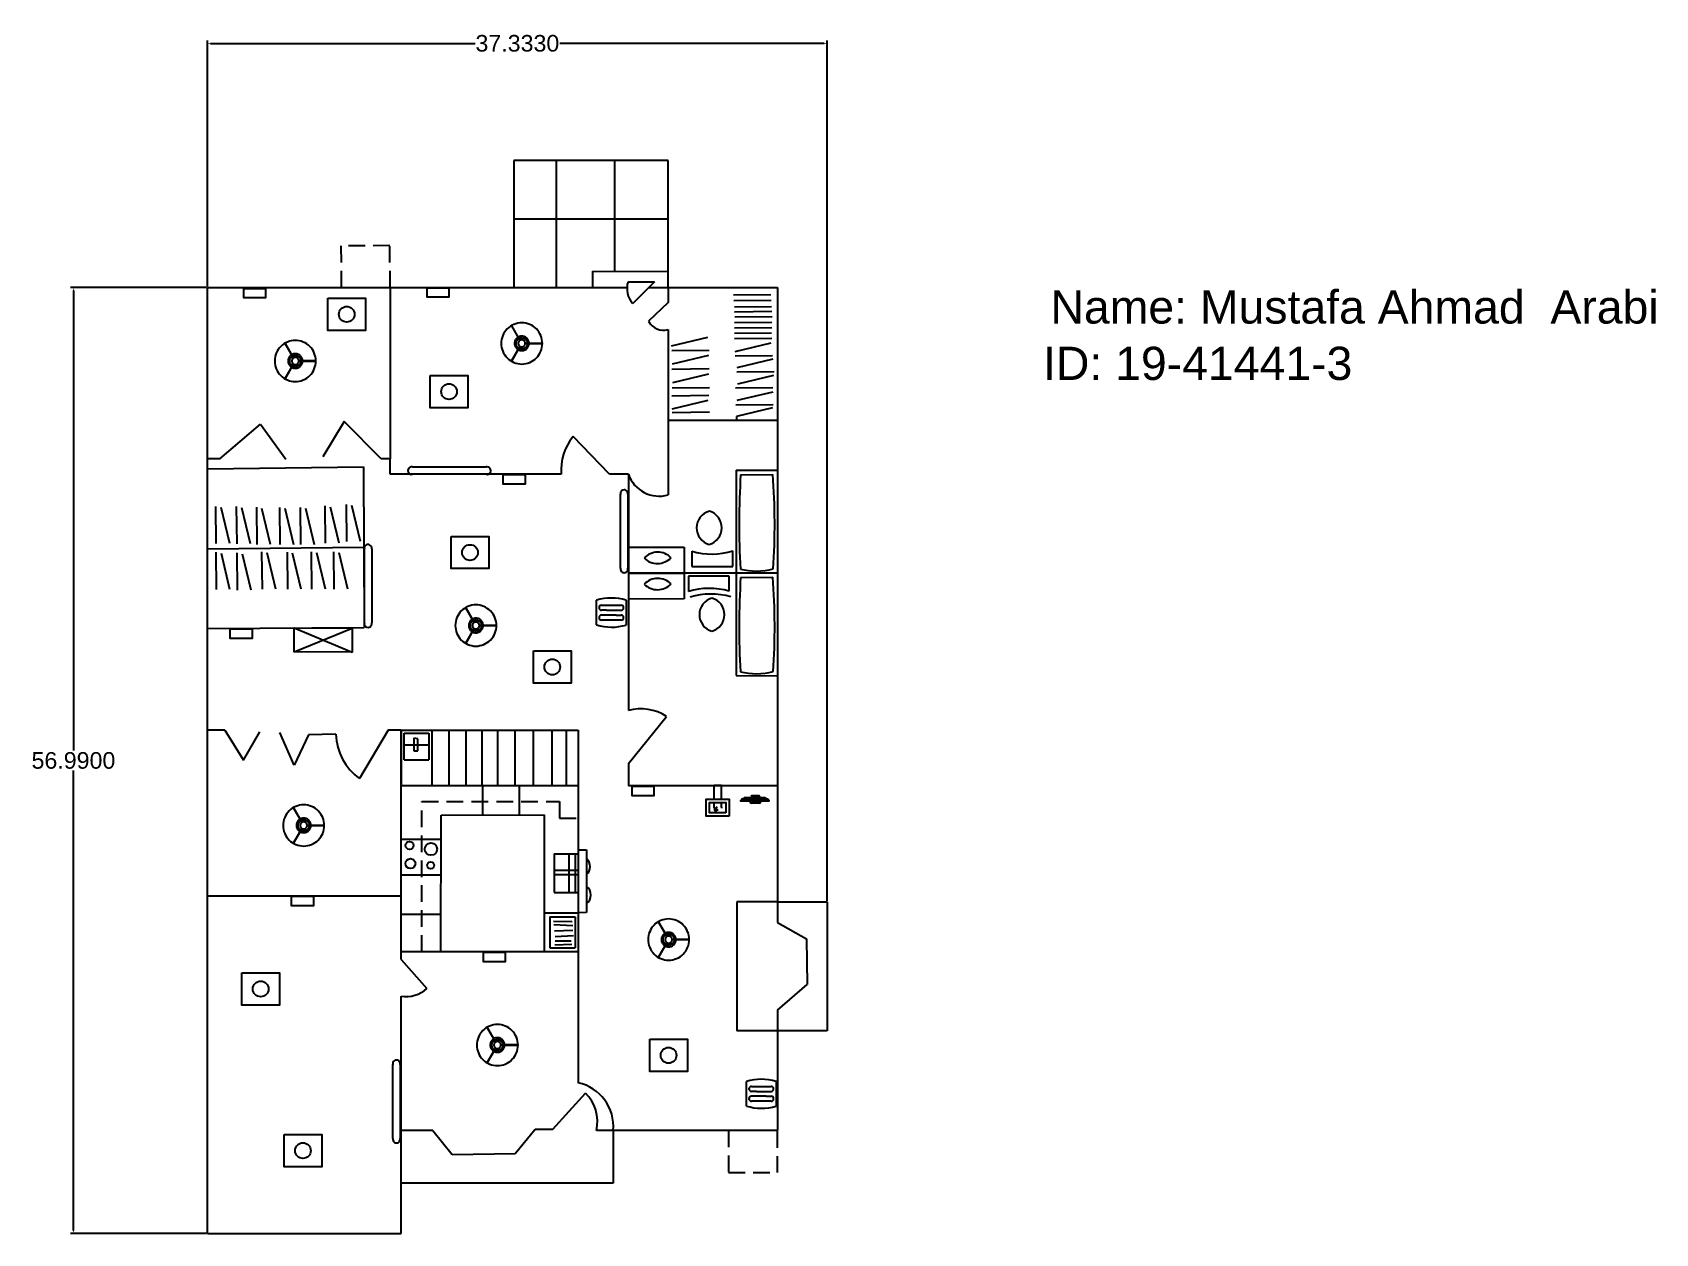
# Model space of a CAD drawing. Header units: inches. Extents: x 31 to 128.8, y -11.6 to 60.8.
import ezdxf

# ---------------------------------------------------------------- set-up
doc = ezdxf.new("R2010")
doc.units = ezdxf.units.IN
doc.header["$MEASUREMENT"] = 0
doc.linetypes.add('DASHEDX2', pattern=[1.5, 1, -0.5])
doc.styles.get("Standard").update_dxf_attribs({"font": 'arial.ttf'})
doc.dimstyles.get("Standard").update_dxf_attribs({"dimtxt": 1, "dimasz": 0.18, "dimexe": 0.18, "dimexo": 0.0625, "dimgap": 0.09, "dimtad": 0, "dimtih": 1, "dimtoh": 1, "dimdec": 4, "dimzin": 0, "dimdsep": 46, "dimtxsty": 'Standard', "dimcen": 0.09, "dimadec": 0, "dimazin": 0, "dimtfac": 1, "dimtdec": 4, "dimtofl": 0, "dimtmove": 0, "dimatfit": 3, "dimfxl": 1, "dimtolj": 1, "dimtzin": 0, "dimarcsym": 0})

# ---------------------------------------------------------------- blocks, each defined once
blk = doc.blocks.new('*D4')
at = {"color": 0, "linetype": 'Continuous', "lineweight": -2, "transparency": 16777216}
for p, q in [((41.46, 45.408), (33.262, 45.408)), ((33.442, 45.228), (33.442, 17.513)), ((33.442, -11.402), (33.442, 16.312)), ((41.46, -11.582), (33.262, -11.582))]:
    blk.add_line(p, q, dxfattribs=at)
at = {"color": 0, "linetype": 'Continuous', "transparency": 16777216}
for points in [[(33.412, 45.228), (33.472, 45.228), (33.442, 45.408)], [(33.412, -11.402), (33.472, -11.402), (33.442, -11.582)]]:
    blk.add_solid(points, dxfattribs=at)
at = {"layer": 'Defpoints', "color": 0, "linetype": 'Continuous', "transparency": 16777216}
for p in [(41.522, 45.408), (33.442, -11.582), (41.522, -11.582)]:
    blk.add_point(p, dxfattribs=at)
at = {"color": 0, "linetype": 'Continuous', "transparency": 16777216, "insert": (33.442, 16.913), "char_height": 1, "attachment_point": 5}
blk.add_mtext('\\A1;56.9900', dxfattribs=at)
blk = doc.blocks.new('*D5')
at = {"color": 0, "linetype": 'Continuous', "lineweight": -2, "transparency": 16777216}
for p, q in [((41.522, 45.47), (41.522, 60.297)), ((41.702, 60.117), (57.637, 60.117)), ((78.675, 60.117), (62.741, 60.117)), ((78.855, 8.461), (78.855, 60.297))]:
    blk.add_line(p, q, dxfattribs=at)
at = {"color": 0, "linetype": 'Continuous', "transparency": 16777216}
for points in [[(41.702, 60.147), (41.702, 60.087), (41.522, 60.117)], [(78.675, 60.147), (78.675, 60.087), (78.855, 60.117)]]:
    blk.add_solid(points, dxfattribs=at)
at = {"layer": 'Defpoints', "color": 0, "linetype": 'Continuous', "transparency": 16777216}
for p in [(78.855, 60.117), (41.522, 45.408), (78.855, 8.398)]:
    blk.add_point(p, dxfattribs=at)
at = {"color": 0, "linetype": 'Continuous', "transparency": 16777216, "insert": (60.189, 60.117), "char_height": 1, "attachment_point": 5}
blk.add_mtext('\\A1;37.3330', dxfattribs=at)
blk = doc.blocks.new('FRISBI_PL')
for points in [[(-29.6, -2.9), (-29.1, -5.8), (-28.4, -8.6), (-27.4, -11.4), (-26.2, -14), (-24.7, -16.5), (-23, -18.8), (-21, -21), (-18.8, -23), (-16.5, -24.7), (-14, -26.2), (-11.4, -27.4), (-8.6, -28.4), (-5.8, -29.1), (-2.9, -29.6), (0, -29.7), (2.9, -29.6), (5.8, -29.1), (8.6, -28.4), (11.4, -27.4), (14, -26.2), (16.5, -24.7), (18.8, -23), (21, -21), (23, -18.8), (24.7, -16.5), (26.2, -14), (27.4, -11.4), (28.4, -8.6), (29.1, -5.8), (29.6, -2.9), (29.7, 0), (29.6, 2.9), (29.1, 5.8), (28.4, 8.6), (27.4, 11.4), (26.2, 14), (24.7, 16.5), (23, 18.8), (21, 21), (18.8, 23), (16.5, 24.7), (14, 26.2), (11.4, 27.4), (8.6, 28.4), (5.8, 29.1), (2.9, 29.6), (0, 29.7), (-2.9, 29.6), (-5.8, 29.1), (-8.6, 28.4), (-11.4, 27.4), (-14, 26.2), (-16.5, 24.7), (-18.8, 23), (-21, 21), (-23, 18.8), (-24.7, 16.5), (-26.2, 14), (-27.4, 11.4), (-28.4, 8.6), (-29.1, 5.8), (-29.6, 2.9), (-29.7, 0)], [(-5, 0), (-5, -0.6), (-4.9, -1.1), (-4.7, -1.7), (-4.5, -2.2), (-4.2, -2.7), (-3.9, -3.1), (-3.5, -3.5), (-3.1, -3.9), (-2.7, -4.2), (-2.2, -4.5), (-1.7, -4.7), (-1.1, -4.9), (-0.6, -5), (0, -5), (0.6, -5), (1.1, -4.9), (1.7, -4.7), (2.2, -4.5), (2.7, -4.2), (3.1, -3.9), (3.5, -3.5), (3.9, -3.1), (4.2, -2.7), (4.5, -2.2), (4.7, -1.7), (4.9, -1.1), (5, -0.6), (5, 0), (5, 0.6), (4.9, 1.1), (4.7, 1.7), (4.5, 2.2), (4.2, 2.7), (3.9, 3.1), (3.5, 3.5), (3.1, 3.9), (2.7, 4.2), (2.2, 4.5), (1.7, 4.7), (1.1, 4.9), (0.6, 5), (0, 5), (-0.6, 5), (-1.1, 4.9), (-1.7, 4.7), (-2.2, 4.5), (-2.7, 4.2), (-3.1, 3.9), (-3.5, 3.5), (-3.9, 3.1), (-4.2, 2.7), (-4.5, 2.2), (-4.7, 1.7), (-4.9, 1.1), (-5, 0.6)]]:
    blk.add_lwpolyline(points, close=True)
for points in [[(-2.4, 4.4), (-14.6, 25.4), (-14.6, 25.4), (-14.6, 25.4), (-14.6, 25.4), (-14.6, 25.4), (-14.6, 25.5), (-14.6, 25.5), (-14.7, 25.4), (-14.7, 25.4), (-14.7, 25.4), (-14.7, 25.4), (-14.7, 25.4), (-14.7, 25.4), (-14.7, 25.4), (-14.7, 25.4), (-14.7, 25.4), (-14.7, 25.3), (-14.7, 25.3), (-14.7, 25.3), (-2.6, 4.3)], [(-5.3, 9), (-5.6, 8.8), (-6.6, 8.1), (-7.4, 7.3), (-8.2, 6.5), (-8.9, 5.5), (-9.4, 4.5), (-9.9, 3.4), (-10.2, 2.3), (-10.4, 1.1)], [(-10.4, 1.1), (-10.4, -0.1), (-10.4, -1.2), (-10.2, -2.4), (-9.8, -3.5), (-9.4, -4.6), (-8.8, -5.6), (-8.1, -6.6), (-7.3, -7.4), (-6.5, -8.2), (-5.5, -8.9), (-5.3, -9)], [(-8, 0), (-8, 0.8), (-7.8, 1.6), (-7.7, 2.3), (-7.4, 3.1), (-7.1, 3.8), (-6.6, 4.4), (-6.2, 5.1), (-5.7, 5.7), (-5.1, 6.2), (-4.4, 6.6), (-4.1, 6.9)], [(-4.1, -6.9), (-4.4, -6.6), (-5.1, -6.2), (-5.7, -5.7), (-6.2, -5.1), (-6.6, -4.4), (-7.1, -3.8), (-7.4, -3.1), (-7.7, -2.3), (-7.8, -1.6), (-8, -0.8), (-8, 0)], [(10.4, 0.1), (10.4, 1.2), (10.2, 2.4), (9.8, 3.5), (9.4, 4.6), (8.8, 5.6), (8.1, 6.6), (7.3, 7.4), (6.5, 8.2), (5.5, 8.9), (4.5, 9.4), (3.4, 9.9), (2.3, 10.2), (1.1, 10.4), (-0.1, 10.4), (-1.2, 10.4), (-2.4, 10.2), (-3.5, 9.8), (-4.6, 9.4), (-5.1, 9.1)], [(-3.9, 7), (-3.8, 7.1), (-3.1, 7.4), (-2.3, 7.7), (-1.6, 7.8), (-0.8, 8), (0, 8), (0.8, 8), (1.6, 7.8), (2.3, 7.7), (3.1, 7.4), (3.8, 7.1), (4.4, 6.6), (5.1, 6.2), (5.7, 5.7), (6.2, 5.1), (6.6, 4.4), (7.1, 3.8), (7.4, 3.1), (7.7, 2.3), (7.8, 1.6), (8, 0.8), (8, 0.1)], [(5, -0.1), (29.3, -0.1), (29.3, -0.1), (29.3, -0.1), (29.3, -0.1), (29.3, -0.1), (29.4, -0.1), (29.4, -0.1), (29.4, 0), (29.4, 0), (29.4, 0), (29.4, 0), (29.4, 0), (29.4, 0.1), (29.4, 0.1), (29.3, 0.1), (29.3, 0.1), (29.3, 0.1), (29.3, 0.1), (29.3, 0.1), (5, 0.1)], [(-2.6, -4.3), (-14.7, -25.3), (-14.7, -25.3), (-14.7, -25.3), (-14.7, -25.4), (-14.7, -25.4), (-14.7, -25.4), (-14.7, -25.4), (-14.7, -25.4), (-14.7, -25.4), (-14.7, -25.4), (-14.7, -25.4), (-14.7, -25.4), (-14.6, -25.5), (-14.6, -25.5), (-14.6, -25.4), (-14.6, -25.4), (-14.6, -25.4), (-14.6, -25.4), (-14.6, -25.4), (-2.4, -4.4)], [(-5.1, -9.1), (-4.5, -9.4), (-3.4, -9.9), (-2.3, -10.2), (-1.1, -10.4), (0.1, -10.4), (1.2, -10.4), (2.4, -10.2), (3.5, -9.8), (4.6, -9.4), (5.6, -8.8), (6.6, -8.1), (7.4, -7.3), (8.2, -6.5), (8.9, -5.5), (9.4, -4.5), (9.9, -3.4), (10.2, -2.3), (10.4, -1.1), (10.4, -0.1)], [(8, -0.1), (8, -0.8), (7.8, -1.6), (7.7, -2.3), (7.4, -3.1), (7.1, -3.8), (6.6, -4.4), (6.2, -5.1), (5.7, -5.7), (5.1, -6.2), (4.4, -6.6), (3.8, -7.1), (3.1, -7.4), (2.3, -7.7), (1.6, -7.8), (0.8, -8), (0, -8), (-0.8, -8), (-1.6, -7.8), (-2.3, -7.7), (-3.1, -7.4), (-3.8, -7.1), (-3.9, -7)]]:
    blk.add_lwpolyline(points)
blk = doc.blocks.new('Tv 05_top_cad-block.com')
at = {"color": 0, "lineweight": -2}
blk.add_line((276, -50), (-311, -50), dxfattribs=at)
for points in [[(101, 0), (-101, 0)], [(-345, -100), (-311, -50)], [(-345, -100), (311, -100)], [(-134, -50), (-126, -18)], [(110, -200), (-110, -200)], [(134, -50), (126, -18)], [(311, -100), (276, -50)]]:
    blk.add_lwpolyline(points, dxfattribs=at)
blk.add_lwpolyline([(-412, -120), (378, -120), (378, -150), (-412, -150)], close=True, dxfattribs=at)
for centre, radius, start, end in [((-101, -25), 25, 90, 164.7609), ((101, -25), 25, 15.2391, 90), ((-285, -257), 187, 103.3665, 132.9123), ((-110, -150), 50, 180, 270), ((-101, -25), 25, 266.5195, 273.4805), ((101, -25), 25, 266.5195, 273.4805), ((110, -150), 50, 270, 0), ((250, -257), 187, 47.0877, 76.6335)]:
    blk.add_arc(centre, radius, start, end, dxfattribs=at)

msp = doc.modelspace()

# ---------------------------------------------------------------- linework, layer by layer
for p, q in [((69.27242, 53.06184), (59.9741, 53.06184)), ((59.9741, 53.06184), (59.9741, 45.40792)), ((62.51858, 53.06184), (62.51858, 45.40792)), ((66.0461, 53.06184), (66.0461, 46.3962)), ((69.27242, 45.40792), (69.27242, 53.06184)), ((59.9741, 49.53607), (69.27242, 49.53607)), ((41.52242, 45.40792), (52.52242, 45.40792)), ((41.52242, -11.58208), (41.52242, 45.40792)), ((52.52242, 45.40792), (52.52242, 35.07792)), ((52.52242, 45.40792), (66.79418, 45.40792)), ((68.10726, 45.40792), (69.27242, 45.40792)), ((69.27242, 45.40792), (69.27242, 44.50406)), ((69.27242, 45.40792), (75.85542, 45.40792)), ((75.85542, 45.40792), (75.85542, 8.3981)), ((69.27242, 42.87359), (69.27242, 32.91564)), ((75.85542, 37.38883), (69.27242, 37.38883)), ((42.26199, 35.07792), (41.52242, 35.07792)), ((52.52242, 35.07792), (51.98344, 35.07792)), ((52.52242, 34.15792), (52.52242, 35.07792)), ((62.8293, 34.15792), (52.52242, 34.15792)), ((66.87671, 34.15792), (65.73348, 34.15792)), ((66.87671, 34.15792), (66.87671, 28.22542)), ((66.87671, 28.22542), (75.85542, 28.22542)), ((66.87671, 28.22542), (66.87671, 19.92449)), ((42.56208, 18.74792), (41.52242, 18.74792)), ((53.18242, 18.74792), (52.40436, 18.74792)), ((53.18242, 8.74792), (53.18242, 18.74792)), ((53.18242, 18.74792), (63.85542, 18.74792)), ((63.85542, 18.74792), (63.85542, -2.50108)), ((66.87671, 16.74166), (66.87671, 15.39473)), ((63.85542, 15.39473), (53.18242, 15.39473)), ((58.09754, 15.39473), (58.09754, 13.62186)), ((60.30057, 15.39473), (60.30057, 13.62761)), ((75.85542, 15.39473), (66.87671, 15.39473)), ((55.5766, 5.39514), (55.59938, 13.61534)), ((55.59938, 13.61534), (61.80877, 13.63154)), ((61.80877, 13.63154), (61.80877, 5.39514)), ((53.18242, 12.16841), (55.59537, 12.16841)), ((62.40764, 11.2824), (62.40764, 8.96569)), ((62.40764, 11.2824), (63.85542, 11.2824)), ((63.29069, 11.2824), (63.29069, 8.96569)), ((63.68044, 11.2824), (63.68044, 8.96569)), ((63.85542, 11.53062), (64.35897, 11.53062)), ((64.35897, 11.53062), (64.35897, 7.7536)), ((53.18242, 10.017), (55.58941, 10.017)), ((62.40764, 10.29969), (63.85542, 10.29969)), ((62.40764, 10.04348), (63.85542, 10.04348)), ((62.40764, 8.96569), (63.85542, 8.96569)), ((53.18242, 8.74792), (41.52242, 8.74792)), ((53.18242, 4.9325), (53.18242, 8.74792)), ((75.85542, 8.3981), (73.41658, 8.3981)), ((73.41658, 8.3981), (73.41658, 0.62886)), ((75.85542, 8.3981), (78.85542, 8.3981)), ((75.85542, 8.3981), (75.85542, 7.14684)), ((78.85542, 8.3981), (78.85542, 0.62886)), ((61.80877, 7.73694), (63.85542, 7.73694)), ((62.14422, 7.49966), (63.67146, 7.49966)), ((62.14422, 7.49966), (62.14422, 5.63302)), ((63.67146, 7.49966), (63.67146, 5.63302)), ((64.35897, 7.7536), (63.85542, 7.73694)), ((75.85542, 7.14684), (77.61266, 6.17323)), ((77.61266, 6.17323), (77.64369, 3.41228)), ((63.85542, 5.39514), (53.18242, 5.39514)), ((62.14422, 5.63302), (63.67146, 5.63302)), ((75.85542, 1.8669), (77.64369, 3.41228)), ((53.18242, -11.58208), (53.18242, 2.71475)), ((75.85542, 1.8669), (75.85542, 0.62886)), ((78.85542, 0.62886), (73.41658, 0.62886)), ((75.85542, 0.62886), (75.85542, -5.37442)), ((55.08952, -5.37442), (53.18242, -5.37442)), ((75.85542, -5.37442), (64.94787, -5.37442)), ((65.95991, -5.37442), (65.95991, -8.55487)), ((65.95991, -8.55487), (53.18242, -8.55487)), ((41.52242, -11.58208), (53.18242, -11.58208))]:
    msp.add_line(p, q)
at = {"linetype": 'DASHEDX2'}
for p, q in [((52.50893, 47.93052), (49.56032, 47.91476)), ((52.52242, 45.40792), (52.50893, 47.93052)), ((49.56032, 47.91476), (49.57381, 45.39216)), ((54.42726, 5.39514), (54.42726, 14.44601)), ((54.42726, 14.44601), (62.7318, 14.44601)), ((62.7318, 14.44601), (62.7318, 13.45063)), ((72.18988, 13.95055), (72.29189, 13.93637)), ((62.7318, 13.45063), (63.85542, 13.45063)), ((72.90677, -5.38783), (72.9041, -7.91047)), ((75.85275, -7.91359), (75.85542, -5.39096)), ((72.9041, -7.91047), (75.85275, -7.91359))]:
    msp.add_line(p, q, dxfattribs=at)
at = {"linetype": 'Continuous'}
for p, q in [((64.72801, 45.40792), (64.73666, 46.40201)), ((64.73666, 46.40201), (69.27242, 46.3819)), ((66.85635, 45.75597), (68.45546, 45.75597)), ((68.45546, 45.75597), (67.13527, 44.43637)), ((69.27242, 44.50406), (68.08983, 43.37385)), ((73.21717, 44.95946), (75.45931, 44.98233)), ((73.22861, 44.62788), (75.47075, 44.65075)), ((73.26293, 44.25056), (75.50507, 44.27343)), ((73.27437, 43.95328), (75.51651, 43.97615)), ((73.27437, 43.30155), (75.51651, 43.32442)), ((73.29725, 43.63314), (75.53939, 43.656)), ((71.63913, 42.38906), (69.4631, 41.87121)), ((73.26293, 42.64983), (75.50507, 42.6727)), ((73.27437, 42.98141), (75.51651, 43.00428)), ((73.27437, 42.32968), (75.51651, 42.35255)), ((75.46761, 42.05713), (73.29158, 41.53929)), ((69.49775, 41.6057), (71.73989, 41.62857)), ((71.69688, 41.31546), (69.52085, 40.79762)), ((73.31461, 41.28614), (75.55675, 41.30901)), ((75.58274, 41.09048), (73.40672, 40.57264)), ((69.49775, 40.49747), (71.73989, 40.52034)), ((71.70843, 40.18415), (69.5324, 39.6663)), ((73.41823, 40.31946), (75.66037, 40.34233)), ((75.6288, 40.10078), (73.45277, 39.58294)), ((69.52085, 39.36616), (71.76299, 39.38902)), ((73.33764, 39.36428), (75.57978, 39.38715)), ((69.4862, 38.89285), (71.72834, 38.91572)), ((71.66223, 38.60261), (69.4862, 38.08477)), ((73.34915, 38.34006), (75.59129, 38.36293)), ((75.55972, 38.15591), (73.38369, 37.63806)), ((75.58274, 39.11108), (73.40672, 38.59324)), ((42.26199, 35.07792), (44.70297, 37.17562)), ((44.70297, 37.17562), (46.23123, 35.07522)), ((49.75472, 37.34535), (48.45994, 35.20251)), ((51.98344, 35.07792), (49.75472, 37.34535)), ((69.52085, 37.88852), (71.76299, 37.91139)), ((73.38369, 37.63806), (73.38334, 37.38883)), ((65.73348, 34.15792), (63.54068, 36.42597)), ((41.52242, 34.47589), (50.91092, 34.60769)), ((50.91092, 34.60769), (50.96366, 24.934)), ((73.37916, 34.4028), (73.37052, 28.22542)), ((73.37916, 34.4028), (75.85542, 34.41139)), ((73.64127, 34.12983), (75.58479, 34.14765)), ((49.92232, 30.10455), (49.89945, 32.34669)), ((50.19487, 32.29779), (50.71271, 30.12176)), ((42.04523, 29.98054), (42.02236, 32.22268)), ((42.31778, 32.17378), (42.83562, 29.99776)), ((43.29789, 29.96647), (43.27503, 32.20861)), ((43.57044, 32.15972), (44.08829, 29.98369)), ((44.50833, 29.92427), (44.48546, 32.16641)), ((44.78088, 32.11751), (45.29873, 29.94148)), ((45.90473, 29.91961), (45.88186, 32.16175)), ((46.17728, 32.11285), (46.69513, 29.93682)), ((47.14701, 29.91961), (47.12415, 32.16175)), ((47.41956, 32.11285), (47.93741, 29.93682)), ((48.63599, 30.00767), (48.61312, 32.24982)), ((48.90854, 32.20092), (49.42638, 30.02489)), ((41.52242, 29.67392), (50.93729, 29.77075)), ((42.0613, 27.21591), (42.03844, 29.45805)), ((42.33385, 29.40915), (42.8517, 27.23312)), ((43.33596, 27.17344), (43.31309, 29.41558)), ((43.60851, 29.36668), (44.12635, 27.19065)), ((44.82305, 27.24422), (44.80018, 29.48636)), ((45.0956, 29.43746), (45.61345, 27.26144)), ((46.35264, 27.23007), (46.32977, 29.47221)), ((46.62518, 29.42331), (47.14303, 27.24728)), ((47.81141, 27.24422), (47.78854, 29.48636)), ((48.08395, 29.43746), (48.6018, 27.26144)), ((49.15687, 27.24422), (49.134, 29.48636)), ((49.42942, 29.43746), (49.94727, 27.26144)), ((66.87671, 29.77645), (70.23384, 29.77645)), ((70.23384, 29.77645), (70.24534, 28.22542)), ((70.70093, 29.52445), (70.70093, 28.60744)), ((73.16726, 28.60744), (73.16726, 29.53636)), ((70.70093, 28.60744), (73.16726, 28.60744)), ((66.87671, 28.19891), (70.23384, 28.19891)), ((70.23384, 28.19891), (70.24534, 26.64788)), ((72.95783, 28.02629), (70.4915, 28.02629)), ((70.4915, 28.02629), (70.4915, 27.09737)), ((72.95783, 27.10928), (72.95783, 28.02629)), ((73.37916, 28.21682), (73.37052, 22.03944)), ((73.37916, 28.21682), (75.85542, 28.22542)), ((73.64127, 27.94386), (75.58479, 27.96168)), ((70.24534, 26.64788), (66.87671, 26.63577)), ((65.5596, 25.965), (65.25804, 25.965)), ((65.5596, 25.67552), (65.25804, 25.67552)), ((66.13737, 25.965), (66.43893, 25.965)), ((66.13737, 25.67552), (66.43893, 25.67552)), ((41.52242, 24.87232), (50.96366, 24.934)), ((46.74592, 24.89751), (50.23325, 23.44625)), ((46.74592, 23.45941), (50.23325, 24.88435)), ((73.37052, 22.03944), (75.85542, 22.01519)), ((66.87671, 16.74166), (69.17941, 19.56619)), ((42.56208, 18.74792), (43.69561, 16.93853)), ((43.69561, 16.93853), (44.68099, 18.64848)), ((46.73387, 16.6239), (45.87166, 18.60744)), ((52.40436, 18.74792), (50.67156, 15.83053)), ((53.18242, 18.74792), (53.18242, 15.39473)), ((53.18242, 18.74792), (53.18242, 15.39473)), ((53.18242, 18.74792), (53.18242, 15.39473)), ((53.18242, 18.74792), (53.18242, 15.39473)), ((53.18242, 18.74792), (53.18242, 15.39473)), ((55.03925, 18.74792), (55.03925, 15.39473)), ((56.06735, 18.74792), (56.06735, 15.39473)), ((57.08377, 18.74792), (57.08377, 15.39473)), ((58.05277, 18.74792), (58.05277, 15.39473)), ((58.98749, 18.74792), (58.98749, 15.39473)), ((60.04111, 18.74792), (60.04111, 15.39473)), ((61.13423, 18.74792), (61.13423, 15.39473)), ((62.26046, 18.74792), (62.26046, 15.39473)), ((63.13275, 18.74792), (63.13275, 15.39473)), ((47.60213, 18.4691), (46.73387, 16.6239)), ((49.25067, 18.49783), (47.60213, 18.4691)), ((53.37383, 16.95134), (53.37383, 18.55699)), ((53.37383, 18.55699), (54.84763, 18.55699)), ((53.37383, 17.86611), (54.84763, 17.86611)), ((53.95573, 18.26727), (53.95573, 17.49839)), ((54.201, 18.22269), (53.95573, 18.26727)), ((54.201, 17.49839), (54.201, 18.22269)), ((54.84763, 18.55699), (54.84763, 16.95134)), ((53.37383, 16.95134), (54.84763, 16.95134)), ((53.95573, 17.49839), (54.201, 17.49839)), ((72.04254, 14.58465), (72.04254, 15.41543)), ((72.47985, 15.41543), (72.04254, 15.41543)), ((72.47985, 14.58465), (72.47985, 15.41543)), ((72.21373, 14.12222), (72.04215, 13.97107)), ((72.16602, 13.77888), (72.04215, 13.97107)), ((72.04254, 14.10895), (72.04254, 14.38644)), ((72.16602, 13.77888), (72.21373, 14.12222)), ((72.47985, 14.10895), (72.47985, 14.38644)), ((53.18242, 7.66395), (55.58289, 7.66395)), ((62.37332, 7.23446), (63.48838, 7.20576)), ((62.37689, 7.02901), (63.53259, 6.96588)), ((62.43372, 6.65657), (63.5389, 6.70076)), ((62.45898, 6.05058), (63.43786, 6.05689)), ((62.47162, 6.3157), (63.57048, 6.3662)), ((53.18242, 4.9325), (54.7437, 3.17558)), ((62.45267, 5.81702), (63.46312, 5.84227)), ((62.31745, -5.29035), (64.28455, -3.11838)), ((74.59311, -3.01869), (74.29155, -3.01869)), ((74.59311, -3.30816), (74.29155, -3.30816)), ((75.17087, -3.01869), (75.47243, -3.01869)), ((75.17087, -3.30816), (75.47243, -3.30816)), ((55.08952, -5.37442), (56.25605, -6.82216)), ((60.053, -6.75357), (61.26528, -5.29035)), ((61.26528, -5.29035), (62.31745, -5.29035)), ((56.25605, -6.82216), (60.053, -6.75357))]:
    msp.add_line(p, q, dxfattribs=at)
for points in [[(43.70315, 45.358), (45.01932, 45.358), (45.01932, 44.78061), (43.70315, 44.78061)], [(54.74674, 45.3958), (56.06292, 45.3958), (56.06292, 44.81841), (54.74674, 44.81841)], [(48.77252, 44.76634), (51.0421, 44.76634), (51.0421, 42.82246), (48.77252, 42.82246)], [(54.93584, 40.10889), (57.20543, 40.10889), (57.20543, 38.16502), (54.93584, 38.16502)], [(59.33943, 34.13785), (60.65561, 34.13785), (60.65561, 33.56046), (59.33943, 33.56046)], [(56.1994, 30.41528), (58.46898, 30.41528), (58.46898, 28.47141), (56.1994, 28.47141)], [(42.88663, 24.84669), (44.2028, 24.84669), (44.2028, 24.2693), (42.88663, 24.2693)], [(46.74592, 24.89751), (50.23325, 24.88435), (50.23325, 23.44625), (46.74592, 23.45941)], [(61.15861, 23.51861), (63.42819, 23.51861), (63.42819, 21.57473), (61.15861, 21.57473)], [(67.09725, 15.36972), (68.41343, 15.36972), (68.41343, 14.79232), (67.09725, 14.79232)], [(72.95556, 13.56506), (71.56684, 13.56506), (71.56684, 14.58465), (72.95556, 14.58465)], [(72.75735, 13.76327), (71.76505, 13.76327), (71.76505, 14.38644), (72.75735, 14.38644)], [(46.5832, 8.73339), (47.89938, 8.73339), (47.89938, 8.15599), (46.5832, 8.15599)], [(58.14644, 5.37091), (59.46262, 5.37091), (59.46262, 4.79352), (58.14644, 4.79352)], [(43.58761, 4.12348), (45.85719, 4.12348), (45.85719, 2.17961), (43.58761, 2.17961)], [(68.16088, 0.12579), (70.43046, 0.12579), (70.43046, -1.81809), (68.16088, -1.81809)], [(46.13287, -5.61689), (48.40245, -5.61689), (48.40245, -7.56076), (46.13287, -7.56076)]]:
    msp.add_lwpolyline(points, close=True, dxfattribs=at)
for points in [[(53.86666, 34.597), (58.32712, 34.597)], [(58.32712, 34.15507), (53.86666, 34.15507)], [(66.40469, 28.49767), (66.40469, 32.95813)], [(66.84662, 32.95813), (66.84662, 28.49767)], [(50.97022, 25.20624), (50.97022, 29.66671)], [(51.41215, 29.66671), (51.41215, 25.20624)], [(64.95648, 25.08171), (64.95648, 26.56812)], [(66.74049, 26.56812), (66.74049, 25.0724)], [(65.25804, 26.26656), (66.43893, 26.26656)], [(65.5596, 25.965), (66.13737, 25.965)], [(66.13737, 25.67552), (65.5596, 25.67552)], [(66.43893, 25.37396), (65.25804, 25.37396)], [(72.04254, 14.04076), (72.04254, 14.10895)], [(72.47985, 14.10895), (72.48393, 14.04088)], [(52.68701, -5.85526), (52.68701, -1.3948)], [(53.12894, -1.3948), (53.12894, -5.85526)], [(73.98999, -3.90197), (73.98999, -2.41556)], [(74.29155, -2.71713), (75.47243, -2.71713)], [(75.77399, -2.41556), (75.77399, -3.91128)], [(75.47243, -3.60972), (74.29155, -3.60972)], [(74.59311, -3.01869), (75.17087, -3.01869)], [(75.17087, -3.30816), (74.59311, -3.30816)]]:
    msp.add_lwpolyline(points, dxfattribs=at)
for centre, radius in [((49.90731, 43.7944), 0.47222), ((56.07063, 39.13696), 0.47222), ((57.33419, 29.44335), 0.47222), ((62.2934, 22.54667), 0.47222), ((53.69258, 11.79786), 0.24343), ((54.98444, 11.5756), 0.37043), ((53.74552, 10.70773), 0.29635), ((54.96327, 10.60189), 0.21178), ((44.7224, 3.15155), 0.47222), ((69.29567, -0.84615), 0.47222), ((47.26766, -6.58882), 0.47222)]:
    msp.add_circle(centre, radius, dxfattribs=at)
for centre, radius, start, end in [((68.16326, 45.34292), 1.37063, 162.4612137, 221.4079862), ((68.98962, 43.85299), 1.01941, 208.035301, 286.1062271), ((66.04426, 34.39512), 3.2237, 140.9517503, 184.2195844), ((53.82021, 34.37603), 0.22579, 78.1275622, 281.8724378), ((58.36444, 34.37776), 0.22579, 260.4874626, 104.2323382), ((68.73038, 34.8015), 1.96221, 199.1465061, 286.0359119), ((124.27593, 31.12188), 50.72393, 176.6003459, 183.0194103), ((34.34899, 31.16702), 41.34339, 356.2361051, 4.1343048), ((66.62393, 32.99544), 0.22579, 350.4874626, 194.2323382), ((72.02676, 30.93071), 1.03724, 105.0337805, 254.3587094), ((71.4616, 30.93371), 1.04171, 285.9071165, 73.4853734), ((51.18946, 29.70402), 0.22579, 350.4874626, 194.2323382), ((68.64472, 28.32776), 1.13619, 45.0281193, 136.0524086), ((71.91422, 33.64541), 4.29586, 253.5944749, 286.9588442), ((66.62566, 28.45121), 0.22579, 168.1275622, 11.8724378), ((68.62985, 29.90465), 1.12543, 224.4675742, 316.6129538), ((74.60701, 32.29937), 3.97326, 255.6524063, 284.5203558), ((68.64472, 26.75022), 1.13619, 45.0281193, 136.0524086), ((68.62985, 28.32711), 1.12543, 224.4675742, 316.6129538), ((124.27593, 24.93591), 50.72393, 176.6003459, 183.0194103), ((34.34899, 24.98104), 41.34339, 356.2361051, 4.1343048), ((65.84849, 23.52526), 3.17091, 73.6616931, 106.3383069), ((71.74454, 22.98832), 4.29586, 73.5944749, 106.9588442), ((71.84469, 22.64663), 4.29586, 73.5944749, 106.9588442), ((72.19716, 25.70003), 1.04171, 105.9071165, 253.4853734), ((71.63199, 25.70302), 1.03724, 285.0337805, 74.3587094), ((65.25804, 26.11578), 0.15078, 90, 270), ((65.25804, 25.52474), 0.15078, 90, 270), ((66.43893, 26.11578), 0.15078, 270, 90), ((66.43893, 25.52474), 0.15078, 270, 90), ((51.19118, 25.15979), 0.22579, 168.1275622, 11.8724378), ((65.86437, 28.11987), 3.17091, 253.3624288, 286.0395), ((74.60701, 26.1134), 3.97326, 255.6524063, 284.5203558), ((67.63475, 17.21763), 2.811, 56.6667082, 105.6444461), ((52.71186, 18.62953), 3.46369, 182.1791017, 233.9102065), ((53.46657, 4.62724), 1.93349, 261.5489107, 311.3402855), ((52.90625, -1.35748), 0.22579, 350.4874626, 194.2323382), ((63.28399, -5.12697), 2.68734, 354.7167794, 77.7229732), ((74.88199, -5.45843), 3.17091, 73.6616931, 106.3383069), ((74.29155, -2.86791), 0.15078, 90, 270), ((75.47243, -2.86791), 0.15078, 270, 90), ((62.66861, -4.81904), 2.34595, 346.3056935, 46.46322), ((74.89787, -0.86381), 3.17091, 253.3624288, 286.0395), ((74.29155, -3.45894), 0.15078, 90, 270), ((75.47243, -3.45894), 0.15078, 270, 90), ((52.90797, -5.90171), 0.22579, 168.1275622, 11.8724378)]:
    msp.add_arc(centre, radius, start, end, dxfattribs=at)
for centre, start, end in [((63.93682, 10.51983), 311.2567561, 48.7432439), ((63.9773, 8.80778), 306.5988127, 53.4011873)]:
    msp.add_arc(centre, 0.64016, start, end)

# ---------------------------------------------------------------- block references
for name, p, xscale, yscale, zscale in [('FRISBI_PL', (60.45511, 42.04111), 0.04176499942057399, 0.04176499942057399, 0.04176499942057399), ('FRISBI_PL', (46.80937, 40.98161), 0.04176499942057399, 0.04176499942057399, 0.04176499942057399), ('FRISBI_PL', (57.68956, 25.04803), 0.04176499942057399, 0.04176499942057399, 0.04176499942057399), ('Tv 05_top_cad-block.com', (74.5266, 14.78059), 0.002136009780101767, 0.002136009780101767, 0.002136009780101767), ('FRISBI_PL', (47.31389, 13.0018), 0.04176499942057399, 0.04176499942057399, 0.04176499942057399), ('FRISBI_PL', (69.30443, 6.12637), 0.04176499942057399, 0.04176499942057399, 0.04176499942057399), ('FRISBI_PL', (58.9866, -0.2282), 0.04176499942057399, 0.04176499942057399, 0.04176499942057399)]:
    msp.add_blockref(name, p, dxfattribs=dict(xscale=xscale, yscale=yscale, zscale=zscale))

# ---------------------------------------------------------------- texts
at = {"linetype": 'Continuous', "char_height": 2, "attachment_point": 1}
for s, width, insert in [('Name: Mustafa Ahmad  Arabi', 42.6006699, (92.30722, 45.23733)), ('ID: 19-41441-3', 32.4726846, (91.85886, 41.83965))]:
    msp.add_mtext_dynamic_manual_height_columns(s, width=width, gutter_width=1, heights=[0], dxfattribs=dict(at, insert=insert))

# ---------------------------------------------------------------- dimensions: what is measured, and where the dimension line sits
at = {"linetype": 'Continuous'}
dim = msp.add_linear_dim(base=(78.85542, 60.11719), p1=(41.52242, 45.40792), p2=(78.85542, 8.3981), dimstyle='Standard', dxfattribs=at)
dim.commit()
dim.dimension.update_dxf_attribs({"geometry": '*D5', "text_midpoint": (60.18892, 60.11719)})
dim = msp.add_linear_dim(base=(33.44198, -11.58208), p1=(41.52242, 45.40792), p2=(41.52242, -11.58208), angle=90, dimstyle='Standard', dxfattribs=at)
dim.commit()
dim.dimension.update_dxf_attribs({"geometry": '*D4', "text_midpoint": (33.44198, 16.91292)})

doc.saveas('drawing.dxf')
